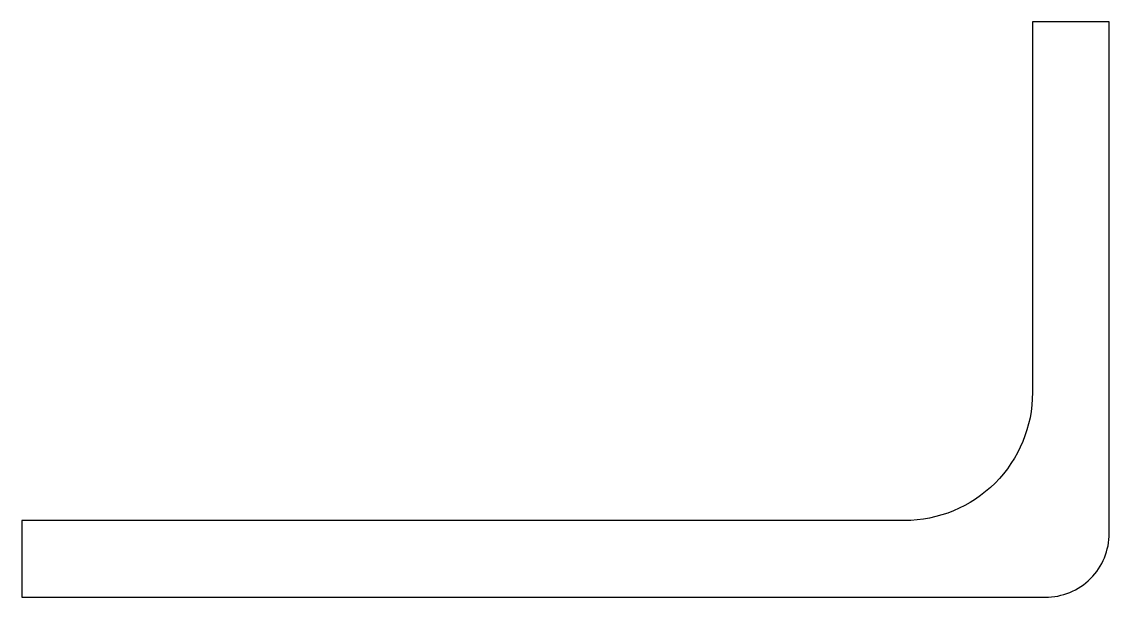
# Model space of a CAD drawing. Extents: x 110.8 to 195.8, y 192.2 to 237.2.
import ezdxf

# ---------------------------------------------------------------- set-up
doc = ezdxf.new("R2010")
doc.units = 0
doc.layers.get('0').update_dxf_attribs({"linetype": 'CONTINUOUS'})

msp = doc.modelspace()

# ---------------------------------------------------------------- linework, layer by layer
msp.add_lwpolyline([(179.846, 198.199), (110.846, 198.199), (110.846, 192.199), (190.846, 192.199, 0.414214), (195.846, 197.199), (195.846, 237.199), (189.846, 237.199), (189.846, 208.199, -0.414214)], format="xyb", close=True)

doc.saveas('drawing.dxf')
